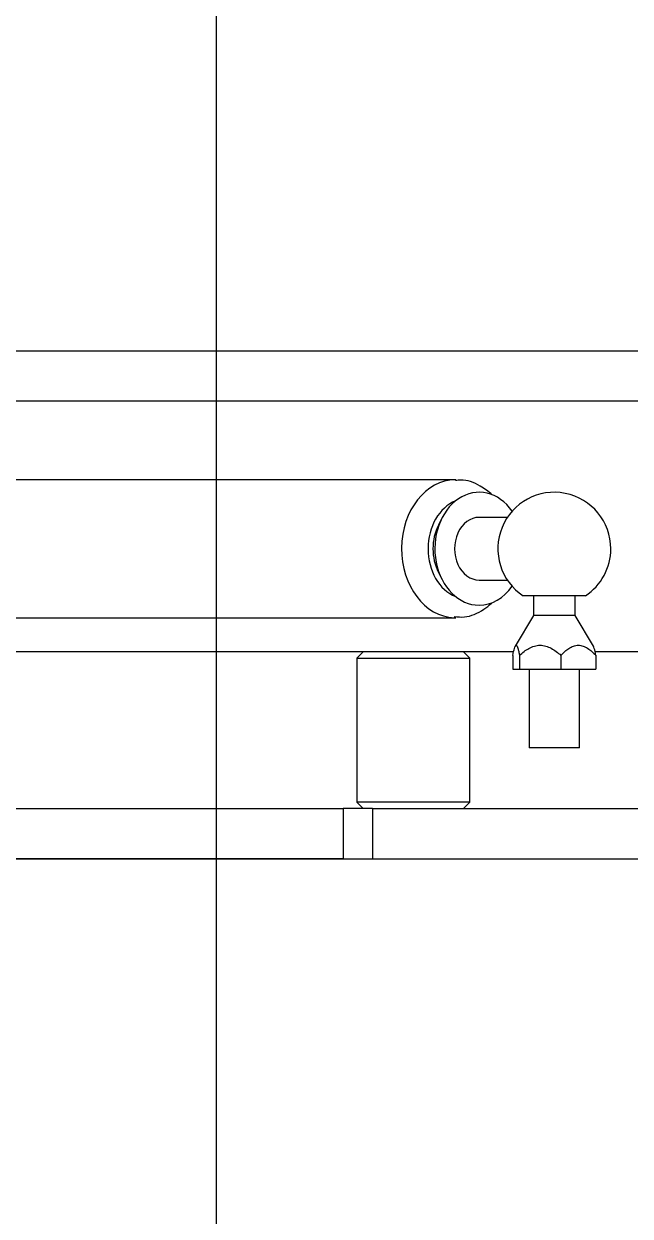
# Model space of a CAD drawing. Extents: x -681219 to -550379, y -242630 to -158199.
# Drawn here: x -603191.4 to -603094.7, y -229084.9 to -228894.7 of the extents above; entities that cross this region are included whole.
import ezdxf

# ---------------------------------------------------------------- set-up
doc = ezdxf.new("R2010")
doc.units = 0
doc.header["$LTSCALE"] = 1000
doc.linetypes.add('DASHED2', pattern=[9.525, 6.35, -3.175])
doc.layers.get('0').update_dxf_attribs({"linetype": 'CONTINUOUS'})
doc.layers.add('interface', color=251, linetype='DASHED2')

# ---------------------------------------------------------------- blocks, each defined once
blk = doc.blocks.new('CYPJ15001B0001XY_A_CYPJ1000_V_1')
at = {"color": 0, "linetype": 'ByBlock', "lineweight": -2}
for p, q in [((527.5, 744.94), (527.5, 521.81)), ((535.5, 744.94), (535.5, 521.81)), ((454.5, 718.12), (454.5, 578.72)), ((462.5, 718.12), (462.5, 578.72)), ((454.5, 578.72), (454.5, 708.47)), ((487.5, 575.54), (487.5, 694.82)), ((492.93, 681.19), (492.93, 560.79)), ((514.93, 560.79), (514.93, 681.19)), ((454.5, 578.72), (454.5, 574.04)), ((462.5, 578.72), (454.5, 578.72)), ((462.5, 574.04), (462.5, 578.72)), ((463.5, 576.54), (462.5, 575.54)), ((463.5, 558.54), (463.5, 576.54)), ((486.5, 576.54), (463.5, 576.54)), ((486.5, 576.54), (486.5, 558.54)), ((487.5, 575.54), (486.5, 576.54)), ((487.5, 559.54), (487.5, 575.54)), ((454.5, 574.04), (454.5, 515.95)), ((462.5, 574.04), (454.5, 574.04)), ((462.5, 574.04), (462.5, 515.95)), ((500.16, 563.55), (499.08, 563.01)), ((508.78, 563.01), (507.7, 563.55)), ((462.5, 559.54), (463.5, 558.54)), ((486.5, 558.54), (487.5, 559.54)), ((487.5, 551.54), (487.5, 559.54)), ((463.5, 558.54), (486.5, 558.54)), ((498.93, 557.06), (498.93, 552.55)), ((508.93, 552.55), (508.93, 557.06)), ((486.93, 551.67), (484.7, 551.67)), ((484.7, 551.67), (484.7, 550.64)), ((486.93, 550.64), (484.7, 550.64)), ((484.7, 550.64), (484.7, 544.04)), ((493.27, 548.41), (488.38, 551.31)), ((496.42, 540.12), (496.42, 550.02)), ((472.17, 541.07), (472.17, 549.07)), ((484.7, 549.07), (472.17, 549.07)), ((493.27, 541.73), (493.27, 548.41)), ((496.42, 548.41), (493.27, 548.41)), ((486.93, 544.04), (484.7, 544.04)), ((484.7, 544.04), (484.7, 538.47)), ((472.17, 541.07), (484.7, 541.07)), ((488.38, 538.83), (493.27, 541.73)), ((493.27, 541.73), (496.42, 541.73)), ((486.93, 538.47), (484.7, 538.47)), ((487.5, 516.81), (487.5, 538.6))]:
    blk.add_line(p, q, dxfattribs=at)
for start, end in [(270, 146.6199), (213.3801, 270)]:
    blk.add_arc((503.93, 545.07), 9, start, end, dxfattribs=at)
for centre, major_axis, start_param, end_param in [((503.93, 560.79), (-11, 0), 3.146911, 6.258189), ((503.93, 557.06), (-9, 0), 2.297416, 6.283185), ((503.93, 558.93), (8, 0), 0.303678, 2.837915), ((503.93, 558.93), (-7, 0), 4.143032, 5.281746), ((503.93, 560.79), (-11, 0), 6.258189, 6.283185), ((503.93, 557.06), (5, 0), 0, 3.141593), ((503.93, 557.06), (-9, 0), 0, 0.844176)]:
    blk.add_ellipse(centre, major_axis=major_axis, ratio=0.784097, start_param=start_param, end_param=end_param, dxfattribs=at)
for points, knots in [([(493.13, 561.01), (493.06, 560.43), (492.9, 558.88), (493.86, 556.78), (494.89, 555.47), (495.24, 555.09)], [0, 0, 0, 0, 0.0526065, 0.1614922, 0.2104643, 0.2104643, 0.2104643, 0.2104643]), ([(512.52, 554.99), (513.06, 555.56), (514.18, 557.09), (515.03, 559.25), (514.84, 560.53), (514.79, 560.85)], [0.7901933, 0.7901933, 0.7901933, 0.7901933, 0.8653722, 0.9712329, 1, 1, 1, 1]), ([(486.93, 551.67), (487.36, 551.6), (487.75, 551.52), (488.19, 551.39), (488.32, 551.34), (488.45, 551.27), (488.48, 551.25), (488.53, 551.2), (488.54, 551.18), (488.54, 551.11), (488.49, 551.06), (488.32, 550.96), (488.2, 550.92), (487.9, 550.83), (487.73, 550.79), (487.35, 550.71), (487.15, 550.67), (486.93, 550.64)], [0, 0, 0, 0, 0.25, 0.25, 0.375, 0.375, 0.4375, 0.4375, 0.5, 0.5, 0.625, 0.625, 0.75, 0.75, 0.875, 0.875, 1, 1, 1, 1]), ([(486.93, 550.64), (487.36, 550.16), (487.75, 549.67), (488.19, 548.84), (488.32, 548.55), (488.45, 548.11), (488.48, 547.96), (488.53, 547.65), (488.54, 547.49), (488.54, 547.03), (488.49, 546.73), (488.32, 546.13), (488.2, 545.84), (487.9, 545.29), (487.73, 545.03), (487.35, 544.52), (487.15, 544.27), (486.93, 544.04)], [0, 0, 0, 0, 0.25, 0.25, 0.375, 0.375, 0.4375, 0.4375, 0.5, 0.5, 0.625, 0.625, 0.75, 0.75, 0.875, 0.875, 1, 1, 1, 1]), ([(486.93, 544.04), (487.36, 543.64), (487.75, 543.22), (488.19, 542.52), (488.32, 542.28), (488.45, 541.9), (488.48, 541.78), (488.53, 541.52), (488.54, 541.39), (488.54, 541), (488.49, 540.74), (488.32, 540.23), (488.2, 539.99), (487.9, 539.53), (487.73, 539.31), (487.35, 538.88), (487.15, 538.67), (486.93, 538.47)], [0, 0, 0, 0, 0.25, 0.25, 0.375, 0.375, 0.4375, 0.4375, 0.5, 0.5, 0.625, 0.625, 0.75, 0.75, 0.875, 0.875, 1, 1, 1, 1]), ([(486.93, 538.47), (487.36, 538.54), (487.75, 538.62), (488.19, 538.75), (488.32, 538.8), (488.41, 538.85), (488.42, 538.85), (488.42, 538.85)], [0, 0, 0, 0, 0.25, 0.25, 0.375, 0.375, 0.3842221, 0.3842221, 0.3842221, 0.3842221])]:
    blk.add_open_spline(points, degree=3, knots=knots, dxfattribs=at)
at = {"layer": 'interface', "ltscale": 10.848644}
blk.add_line((774.94, 599), (-775, 598.94), dxfattribs=at)

msp = doc.modelspace()

# ---------------------------------------------------------------- linework, layer by layer
at = {"color": 4}
msp.add_circle((-602561.7373, -229682.3646), 700, dxfattribs=at)

# ---------------------------------------------------------------- block references
at = {"color": 4, "rotation": 89.99999999999999}
msp.add_blockref('CYPJ15001B0001XY_A_CYPJ1000_V_1', (-602561.7373, -229482.3646), dxfattribs=at)

doc.saveas('drawing.dxf')
